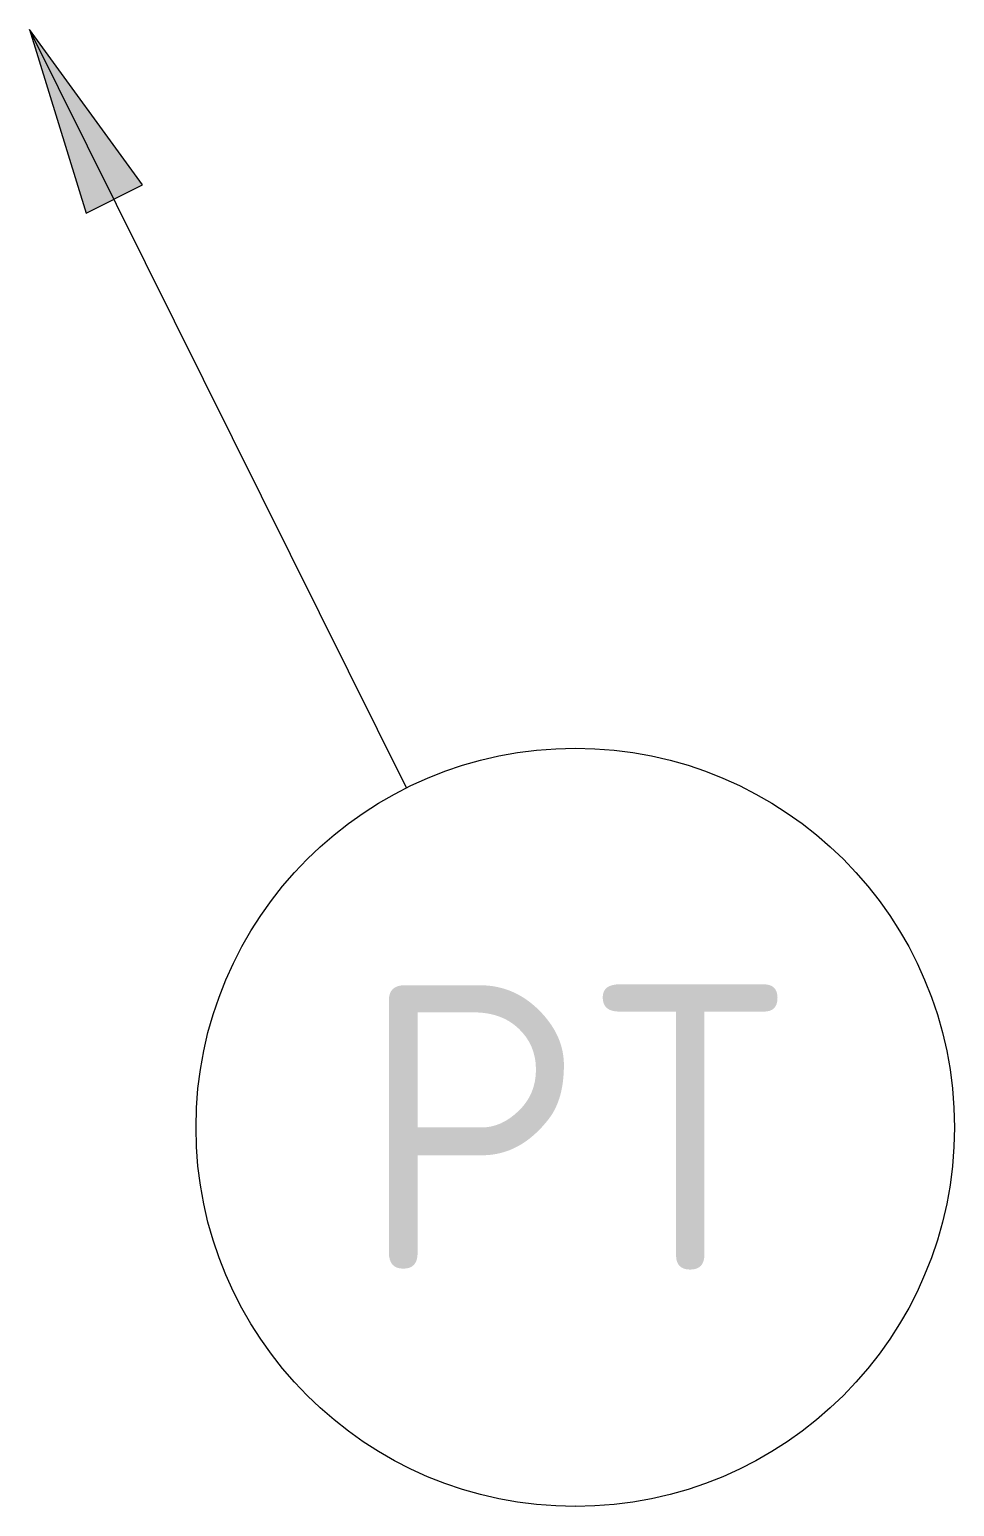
# Model space of a CAD drawing. Header units: millimetres. Extents: x 65.34 to 70.22, y 6.4 to 14.19.
import ezdxf
from ezdxf.enums import TextEntityAlignment as Align

# ---------------------------------------------------------------- set-up
doc = ezdxf.new("R2010")
doc.units = ezdxf.units.MM
doc.header["$MEASUREMENT"] = 0
doc.styles.add('ISO3098B', font='ISO3098B.shx')

msp = doc.modelspace()

# ---------------------------------------------------------------- hatches: boundary and pattern name
h = msp.add_hatch(color=256)
h.paths.add_polyline_path([(65.7884, 13.2973), (65.9374, 13.3718), (65.3411, 14.1917)])
h.paths.add_polyline_path([(65.6393, 13.2227), (65.7884, 13.2973), (65.3411, 14.1917)])

# ---------------------------------------------------------------- linework, layer by layer
for p, q in [((67.3291, 10.1911), (65.3411, 14.1917)), ((68.2191, 6.405), (68.2191, 6.405)), ((68.2191, 6.405), (68.2191, 6.405))]:
    msp.add_line(p, q)
at = {"flags": 128}
msp.add_lwpolyline([(65.3411, 14.1917), (65.6393, 13.2227), (65.9374, 13.3718), (65.3411, 14.1917)], dxfattribs=at)
msp.add_circle((68.2191, 8.4), 2)

# ---------------------------------------------------------------- next in the draw order: wipeouts: each hides what was drawn before it
msp.add_wipeout([(69.598, 9.7789), (69.7662, 9.5871), (69.9079, 9.375), (70.0207, 9.1462), (70.1027, 8.9047), (70.1524, 8.6545), (70.1691, 8.4), (70.1524, 8.1455), (70.1027, 7.8953), (70.0207, 7.6538), (69.9079, 7.425), (69.7662, 7.2129), (69.598, 7.0211), (69.4062, 6.853), (69.1941, 6.7113), (68.9653, 6.5984), (68.7238, 6.5164), (68.4736, 6.4667), (68.2191, 6.45), (67.9646, 6.4667), (67.7144, 6.5164), (67.4729, 6.5984), (67.2441, 6.7113), (67.032, 6.853), (66.8403, 7.0211), (66.6721, 7.2129), (66.5304, 7.425), (66.4175, 7.6538), (66.3356, 7.8953), (66.2858, 8.1455), (66.2691, 8.4), (66.2858, 8.6545), (66.3356, 8.9047), (66.4175, 9.1462), (66.5304, 9.375), (66.6721, 9.5871), (66.8403, 9.7789), (67.032, 9.947), (67.2441, 10.0888), (67.4729, 10.2016), (67.7144, 10.2836), (67.9646, 10.3333), (68.2191, 10.35), (68.4736, 10.3333), (68.7238, 10.2836), (68.9653, 10.2016), (69.1941, 10.0888), (69.4062, 9.947)])

# ---------------------------------------------------------------- next in the draw order: texts
at = {"style": 'ISO3098B'}
msp.add_attdef('PT', text='Point', height=1.5, dxfattribs=at).set_placement((68.2356, 8.3997), align=Align.MIDDLE_CENTER)

doc.saveas('drawing.dxf')
